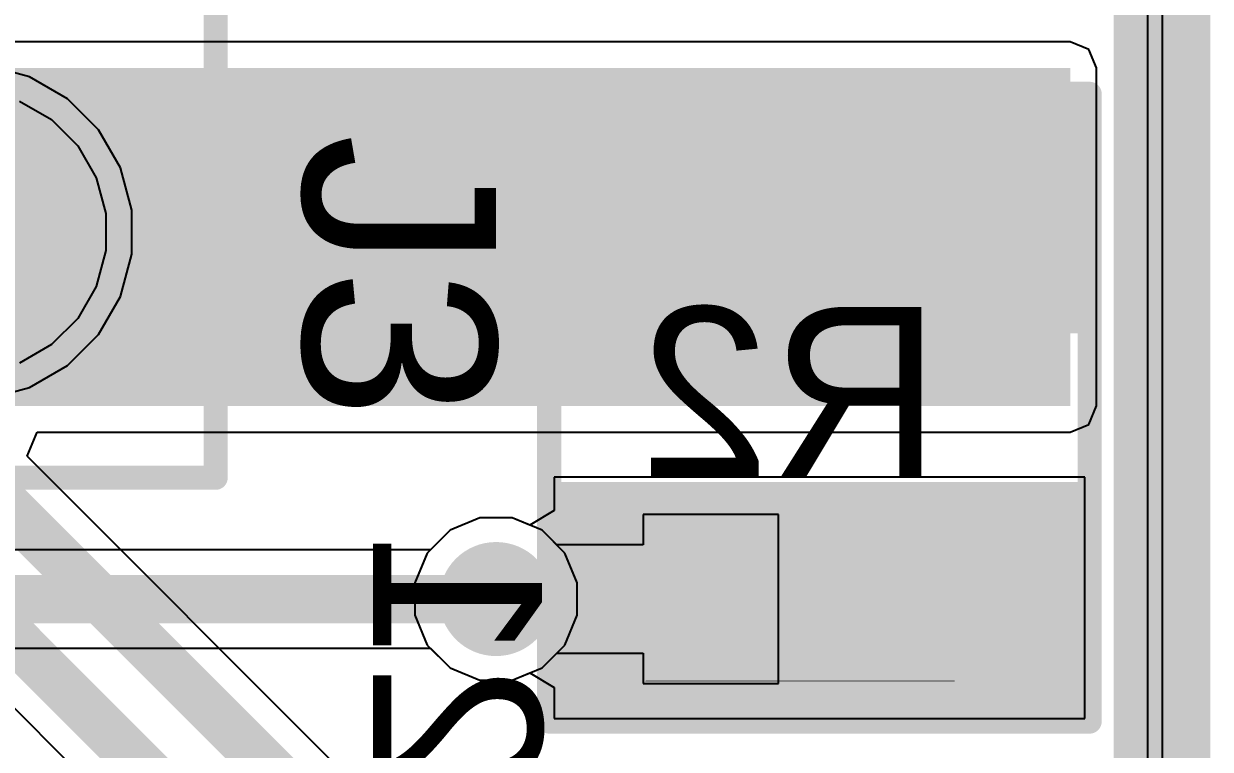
# Model space of a CAD drawing. Header units: inches. Extents: x -4.4 to 45.3, y -0.3 to 53.7.
# Drawn here: x 39.02 to 45.26, y 42.77 to 46.59 of the extents above; entities that cross this region are included whole.
import ezdxf

# ---------------------------------------------------------------- set-up
doc = ezdxf.new("R2010")
doc.units = ezdxf.units.IN
for name, color, linetype in [('Board Outline', 76, 'Continuous'), ('Bottom Layer', 5, 'Continuous'), ('Bottom Overlay', 54, 'Continuous'), ('Bottom Paste', 16, 'Continuous'), ('Bottom Solder', 6, 'Continuous'), ('Multi-Layer', 9, 'Continuous'), ('Pad Holes', 156, 'Continuous'), ('Signal_1', 16, 'Continuous'), ('Signal_2', 76, 'Continuous'), ('Top Layer', 1, 'Continuous'), ('Top Overlay', 2, 'Continuous'), ('Top Paste', 8, 'Continuous'), ('Top Solder', 216, 'Continuous'), ('Via Holes', 16, 'Continuous')]:
    doc.layers.add(name, color=color, linetype=linetype)
doc.styles.add('Arial', font='', dxfattribs={"height": 0.2})
doc.styles.get('Arial').set_extended_font_data('Arial')

# ---------------------------------------------------------------- blocks, each defined once
blk = doc.blocks.new('R___0402_B_67')
at = {"layer": 'Bottom Layer'}
for points in [[(-0.2413, 0.3175), (-0.2413, -0.3175), (-0.6985, -0.3175), (-0.6985, 0.3175)], [(0.6985, 0.3175), (0.6985, -0.3175), (0.2413, -0.3175), (0.2413, 0.3175)]]:
    blk.add_hatch(color=5, dxfattribs=at).paths.add_polyline_path(points)
at = {"layer": 'Bottom Paste'}
for points in [[(-0.2413, 0.3175), (-0.2413, -0.3175), (-0.6985, -0.3175), (-0.6985, 0.3175)], [(0.6985, 0.3175), (0.6985, -0.3175), (0.2413, -0.3175), (0.2413, 0.3175)]]:
    blk.add_hatch(color=16, dxfattribs=at).paths.add_polyline_path(points)
at = {"layer": 'Bottom Solder'}
for points in [[(-0.1863, 0.3725), (-0.1863, -0.3725), (-0.7535, -0.3725), (-0.7535, 0.3725)], [(0.7535, 0.3725), (0.7535, -0.3725), (0.1863, -0.3725), (0.1863, 0.3725)]]:
    blk.add_hatch(color=6, dxfattribs=at).paths.add_polyline_path(points)
at = {"layer": 'Bottom Overlay'}
for points in [[(-0.7874, 0.4064, 0.127, 0.127, 0), (-0.7874, -0.4064, 0.127, 0.127, 0)], [(0.7874, 0.4064, 0.127, 0.127, 0), (-0.7874, 0.4064, 0.127, 0.127, 0)], [(0.7874, 0.4064, 0.127, 0.127, 0), (0.7874, -0.4064, 0.127, 0.127, 0)], [(0.8128, 0.4318, 0.00323, 0.00323, 0), (-0.8128, 0.4318, 0.00323, 0.00323, 0)], [(0.7874, -0.4064, 0.127, 0.127, 0), (-0.7874, -0.4064, 0.127, 0.127, 0)]]:
    blk.add_lwpolyline(points, format="xyseb", dxfattribs=at)
for points in [[(-0.8191, 0.4064, 0.0635, 0.0635, 1), (-0.7556, 0.4064, 0.0635, 0.0635, 1)], [(-0.8191, 0.4064, 0.0635, 0.0635, 1), (-0.7556, 0.4064, 0.0635, 0.0635, 1)], [(0.7556, 0.4064, 0.0635, 0.0635, 1), (0.8191, 0.4064, 0.0635, 0.0635, 1)], [(0.7556, 0.4064, 0.0635, 0.0635, 1), (0.8191, 0.4064, 0.0635, 0.0635, 1)], [(-0.8136, 0.4318, 0.00161, 0.00161, 1), (-0.812, 0.4318, 0.00161, 0.00161, 1)], [(0.812, 0.4318, 0.00161, 0.00161, 1), (0.8136, 0.4318, 0.00161, 0.00161, 1)], [(-0.8191, -0.4064, 0.0635, 0.0635, 1), (-0.7556, -0.4064, 0.0635, 0.0635, 1)], [(-0.8191, -0.4064, 0.0635, 0.0635, 1), (-0.7556, -0.4064, 0.0635, 0.0635, 1)], [(0.7556, -0.4064, 0.0635, 0.0635, 1), (0.8191, -0.4064, 0.0635, 0.0635, 1)], [(0.7556, -0.4064, 0.0635, 0.0635, 1), (0.8191, -0.4064, 0.0635, 0.0635, 1)]]:
    blk.add_lwpolyline(points, format="xyseb", close=True, dxfattribs=at)
blk = doc.blocks.new('M_S______P___71')
at = {"layer": 'Top Layer'}
for points in [[(-1.508, 1.27), (-0.492, 1.27), (-0.492, -1.27), (-1.508, -1.27)], [(0.492, 1.27), (1.508, 1.27), (1.508, -1.27), (0.492, -1.27)]]:
    blk.add_hatch(color=1, dxfattribs=at).paths.add_polyline_path(points)
at = {"layer": 'Top Paste'}
for points in [[(-1.508, 1.27), (-0.492, 1.27), (-0.492, -1.27), (-1.508, -1.27)], [(0.492, 1.27), (1.508, 1.27), (1.508, -1.27), (0.492, -1.27)]]:
    blk.add_hatch(color=8, dxfattribs=at).paths.add_polyline_path(points)
at = {"layer": 'Top Solder'}
for points in [[(-1.6096, 1.3716), (-0.3904, 1.3716), (-0.3904, -1.3716), (-1.6096, -1.3716)], [(0.3904, 1.3716), (1.6096, 1.3716), (1.6096, -1.3716), (0.3904, -1.3716)]]:
    blk.add_hatch(color=216, dxfattribs=at).paths.add_polyline_path(points)
at = {"layer": 'Top Overlay'}
for points in [[(-1.651, -1.4224, 0.127, 0.127, 0), (-1.651, 1.4224, 0.127, 0.127, 0)], [(1.651, 1.4224, 0.127, 0.127, 0), (-1.651, 1.4224, 0.127, 0.127, 0)], [(1.651, -1.4224, 0.127, 0.127, 0), (1.651, 1.4224, 0.127, 0.127, 0)], [(1.651, -1.4224, 0.127, 0.127, 0), (-1.651, -1.4224, 0.127, 0.127, 0)]]:
    blk.add_lwpolyline(points, format="xyseb", dxfattribs=at)
for points in [[(-1.6827, 1.4224, 0.0635, 0.0635, 1), (-1.6193, 1.4224, 0.0635, 0.0635, 1)], [(-1.6827, 1.4224, 0.0635, 0.0635, 1), (-1.6193, 1.4224, 0.0635, 0.0635, 1)], [(1.6193, 1.4224, 0.0635, 0.0635, 1), (1.6827, 1.4224, 0.0635, 0.0635, 1)], [(1.6193, 1.4224, 0.0635, 0.0635, 1), (1.6827, 1.4224, 0.0635, 0.0635, 1)], [(-1.6827, -1.4224, 0.0635, 0.0635, 1), (-1.6193, -1.4224, 0.0635, 0.0635, 1)], [(-1.6827, -1.4224, 0.0635, 0.0635, 1), (-1.6193, -1.4224, 0.0635, 0.0635, 1)], [(1.6193, -1.4224, 0.0635, 0.0635, 1), (1.6827, -1.4224, 0.0635, 0.0635, 1)], [(1.6193, -1.4224, 0.0635, 0.0635, 1), (1.6827, -1.4224, 0.0635, 0.0635, 1)]]:
    blk.add_lwpolyline(points, format="xyseb", close=True, dxfattribs=at)
blk = doc.blocks.new('PH_01291_72')
at = {"layer": 'Bottom Layer'}
h = blk.add_hatch(color=5, dxfattribs=at)
edge = h.paths.add_edge_path()
edge.add_arc((-2.54, 1.27), 0.75, 0, 360)
at = {"layer": 'Bottom Solder'}
h = blk.add_hatch(color=6, dxfattribs=at)
edge = h.paths.add_edge_path()
edge.add_arc((-2.54, 1.27), 0.8516, 0, 360)
at = {"layer": 'Multi-Layer'}
h = blk.add_hatch(color=9, dxfattribs=at)
edge = h.paths.add_edge_path()
edge.add_arc((-2.54, 1.27), 0.75, 0, 360)
at = {"layer": 'Pad Holes'}
h = blk.add_hatch(color=7, dxfattribs=at)
edge = h.paths.add_edge_path()
edge.add_arc((-2.54, 1.27), 0.51, 0, 360)
at = {"layer": 'Signal_1'}
h = blk.add_hatch(color=16, dxfattribs=at)
edge = h.paths.add_edge_path()
edge.add_arc((-2.54, 1.27), 0.75, 0, 360)
at = {"layer": 'Signal_2'}
h = blk.add_hatch(color=76, dxfattribs=at)
edge = h.paths.add_edge_path()
edge.add_arc((-2.54, 1.27), 0.75, 0, 360)
at = {"layer": 'Top Layer'}
h = blk.add_hatch(color=1, dxfattribs=at)
edge = h.paths.add_edge_path()
edge.add_arc((-2.54, 1.27), 0.75, 0, 360)
at = {"layer": 'Top Solder'}
h = blk.add_hatch(color=216, dxfattribs=at)
edge = h.paths.add_edge_path()
edge.add_arc((-2.54, 1.27), 0.8516, 0, 360)
at = {"layer": 'Top Overlay'}
for points in [[(3.9085, 2.5623, 0.127, 0.127, 0), (-3.8577, 2.5623, 0.127, 0.127, 0)], [(-3.8577, 2.5431, 0.127, 0.127, 0), (-3.8577, -2.6639, 0.127, 0.127, 0)]]:
    blk.add_lwpolyline(points, format="xyseb", dxfattribs=at)
for points in [[(-3.8895, 2.5623, 0.0635, 0.0635, 1), (-3.826, 2.5623, 0.0635, 0.0635, 1)], [(-3.8895, 2.5431, 0.0635, 0.0635, 1), (-3.826, 2.5431, 0.0635, 0.0635, 1)]]:
    blk.add_lwpolyline(points, format="xyseb", close=True, dxfattribs=at)

msp = doc.modelspace()

# ---------------------------------------------------------------- hatches: boundary and pattern name
at = {"layer": 'Bottom Layer'}
h = msp.add_hatch(color=5, dxfattribs=at)
edge = h.paths.add_edge_path()
edge.add_arc((41.5036, 43.561), 0.3, 0, 360)
at = {"layer": 'Signal_1'}
h = msp.add_hatch(color=16, dxfattribs=at)
edge = h.paths.add_edge_path()
edge.add_arc((41.5036, 43.561), 0.3, 0, 360)
at = {"layer": 'Signal_2'}
h = msp.add_hatch(color=76, dxfattribs=at)
edge = h.paths.add_edge_path()
edge.add_arc((41.5036, 43.561), 0.3, 0, 360)
at = {"layer": 'Top Layer'}
msp.add_hatch(color=1, dxfattribs=at).paths.add_polyline_path([(37.846, 44.577), (44.5262, 44.577), (44.5262, 46.355), (37.846, 46.355)])
h = msp.add_hatch(color=1, dxfattribs=at)
edge = h.paths.add_edge_path()
edge.add_arc((41.5036, 43.561), 0.3, 0, 360)
at = {"layer": 'Via Holes'}
h = msp.add_hatch(color=7, dxfattribs=at)
edge = h.paths.add_edge_path()
edge.add_arc((41.5036, 43.561), 0.15, 0, 360)

# ---------------------------------------------------------------- linework, layer by layer
at = {"layer": 'Board Outline'}
msp.add_lwpolyline([(45.0088, 49.9364, 0.508, 0.508, 0), (45.0088, 0, 0.508, 0.508, 0)], format="xyseb", dxfattribs=at)
at = {"layer": 'Bottom Layer'}
for p, q in [((45.0088, 49.9305), (45.0088, 42.2329)), ((39.0481, 46.3086), (38.8251, 46.3684)), ((39.2481, 46.1932), (39.0481, 46.3086)), ((39.4114, 46.0299), (39.2481, 46.1932)), ((39.5268, 45.8299), (39.4114, 46.0299)), ((39.5866, 45.6069), (39.5268, 45.8299)), ((39.5866, 45.3759), (39.5866, 45.6069)), ((39.5268, 45.1529), (39.5866, 45.3759)), ((39.4114, 44.9529), (39.5268, 45.1529)), ((39.2481, 44.7896), (39.4114, 44.9529)), ((39.0481, 44.6742), (39.2481, 44.7896)), ((38.8251, 44.6144), (39.0481, 44.6742)), ((41.4187, 43.988), (41.2617, 43.923)), ((41.5886, 43.988), (41.4187, 43.988)), ((41.7455, 43.923), (41.5886, 43.988)), ((42.9895, 44.0055), (42.2783, 44.0055)), ((42.2783, 44.0055), (42.2783, 43.8459)), ((42.9895, 43.1165), (42.9895, 44.0055)), ((41.2617, 43.923), (41.1587, 43.82)), ((41.8226, 43.8459), (41.7455, 43.923)), ((42.2783, 43.8459), (41.8226, 43.8459)), ((41.1587, 43.82), (37.8206, 43.82)), ((37.9279, 43.302), (41.1587, 43.302)), ((41.1587, 43.302), (41.2617, 43.199)), ((41.7455, 43.199), (41.8226, 43.2761)), ((41.8226, 43.2761), (42.2783, 43.2761)), ((42.2783, 43.2761), (42.2783, 43.1165)), ((41.2617, 43.199), (41.4187, 43.134)), ((41.5886, 43.134), (41.7455, 43.199)), ((41.4187, 43.134), (41.5886, 43.134)), ((42.2783, 43.1165), (42.9895, 43.1165))]:
    msp.add_line(p, q, dxfattribs=at)
for points in [[(37.8206, 43.561, 0.254, 0.254, 0), (41.5036, 43.561, 0.254, 0.254, 0)], [(41.5036, 43.561, 0.3048, 0.3048, 0), (42.6339, 43.561, 0.3048, 0.3048, 0)]]:
    msp.add_lwpolyline(points, format="xyseb", dxfattribs=at)
for points in [[(41.4274, 43.561, 0.1524, 0.1524, 1), (41.5798, 43.561, 0.1524, 0.1524, 1)], [(41.4401, 43.561, 0.127, 0.127, 1), (41.5671, 43.561, 0.127, 0.127, 1)], [(42.5577, 43.561, 0.1524, 0.1524, 1), (42.7101, 43.561, 0.1524, 0.1524, 1)]]:
    msp.add_lwpolyline(points, format="xyseb", close=True, dxfattribs=at)
at = {"layer": 'Signal_1'}
for p, q in [((44.9326, 46.9392), (44.9326, 42.3633)), ((39.0481, 46.3086), (38.8251, 46.3684)), ((39.2481, 46.1932), (39.0481, 46.3086)), ((38.9951, 46.1805), (39.1637, 46.0832)), ((39.4114, 46.0299), (39.2481, 46.1932)), ((39.1637, 46.0832), (39.3014, 45.9455)), ((39.5268, 45.8299), (39.4114, 46.0299)), ((39.3014, 45.9455), (39.3988, 45.7769)), ((39.5866, 45.6069), (39.5268, 45.8299)), ((39.3988, 45.7769), (39.4491, 45.5888)), ((39.5866, 45.3759), (39.5866, 45.6069)), ((39.4491, 45.5888), (39.4491, 45.394)), ((39.4491, 45.394), (39.3988, 45.2059)), ((39.5268, 45.1529), (39.5866, 45.3759)), ((39.3988, 45.2059), (39.3014, 45.0373)), ((39.4114, 44.9529), (39.5268, 45.1529)), ((39.3014, 45.0373), (39.1637, 44.8996)), ((39.2481, 44.7896), (39.4114, 44.9529)), ((39.1637, 44.8996), (38.9951, 44.8023)), ((39.0481, 44.6742), (39.2481, 44.7896)), ((38.8251, 44.6144), (39.0481, 44.6742)), ((41.4187, 43.988), (41.2617, 43.923)), ((41.5886, 43.988), (41.4187, 43.988)), ((41.7455, 43.923), (41.5886, 43.988)), ((41.2617, 43.923), (41.1416, 43.8029)), ((41.8656, 43.8029), (41.7455, 43.923)), ((41.1416, 43.8029), (41.0766, 43.6459)), ((41.9306, 43.6459), (41.8656, 43.8029)), ((41.0766, 43.6459), (41.0766, 43.4761)), ((41.9306, 43.4761), (41.9306, 43.6459)), ((41.0766, 43.4761), (41.1416, 43.3191)), ((41.8656, 43.3191), (41.9306, 43.4761)), ((41.1416, 43.3191), (41.2617, 43.199)), ((41.7455, 43.199), (41.8656, 43.3191)), ((41.2617, 43.199), (41.4187, 43.134)), ((41.5886, 43.134), (41.7455, 43.199)), ((41.4187, 43.134), (41.5886, 43.134))]:
    msp.add_line(p, q, dxfattribs=at)
at = {"layer": 'Signal_2'}
for p, q in [((45.0088, 49.9305), (45.0088, 42.2329)), ((41.4187, 43.988), (41.2617, 43.923)), ((41.5886, 43.988), (41.4187, 43.988)), ((41.7455, 43.923), (41.5886, 43.988)), ((41.2617, 43.923), (41.1416, 43.8029)), ((41.8656, 43.8029), (41.7455, 43.923)), ((41.1416, 43.8029), (41.0766, 43.6459)), ((41.9306, 43.6459), (41.8656, 43.8029)), ((41.0766, 43.6459), (41.0766, 43.4761)), ((41.9306, 43.4761), (41.9306, 43.6459)), ((41.0766, 43.4761), (41.1416, 43.3191)), ((41.8656, 43.3191), (41.9306, 43.4761)), ((41.1416, 43.3191), (41.2617, 43.199)), ((41.7455, 43.199), (41.8656, 43.3191)), ((41.2617, 43.199), (41.4187, 43.134)), ((41.5886, 43.134), (41.7455, 43.199)), ((41.4187, 43.134), (41.5886, 43.134))]:
    msp.add_line(p, q, dxfattribs=at)
at = {"layer": 'Top Layer'}
for p, q in [((45.0088, 49.9305), (45.0088, 42.2329)), ((44.5262, 46.4925), (37.846, 46.4925)), ((44.6234, 46.4522), (44.5262, 46.4925)), ((44.6637, 46.355), (44.6234, 46.4522)), ((44.6637, 44.577), (44.6637, 46.355)), ((44.6234, 44.4798), (44.6637, 44.577)), ((44.5262, 44.4395), (44.6234, 44.4798)), ((39.0355, 44.3125), (39.0881, 44.4395)), ((39.0881, 44.4395), (44.5262, 44.4395)), ((41.0735, 42.2746), (39.0355, 44.3125)), ((44.6024, 44.2026), (41.8084, 44.2026)), ((41.8084, 44.2026), (41.8084, 44.026)), ((44.6024, 42.9326), (44.6024, 44.2026)), ((41.4187, 43.988), (41.2617, 43.923)), ((41.5886, 43.988), (41.4187, 43.988)), ((41.6814, 43.9495), (41.5886, 43.988)), ((41.8084, 44.026), (41.6814, 43.9495)), ((41.2617, 43.923), (41.1416, 43.8029)), ((41.1416, 43.8029), (41.0766, 43.6459)), ((41.0766, 43.6459), (41.0766, 43.4761)), ((38.3991, 43.556), (41.5705, 40.3847)), ((41.0766, 43.4761), (41.1416, 43.3191)), ((41.1416, 43.3191), (41.2617, 43.199)), ((41.2617, 43.199), (41.4187, 43.134)), ((41.5886, 43.134), (41.6814, 43.1725)), ((41.6814, 43.1725), (41.8084, 43.096)), ((41.4187, 43.134), (41.5886, 43.134)), ((41.8084, 43.096), (41.8084, 42.9326)), ((41.8084, 42.9326), (44.6024, 42.9326))]:
    msp.add_line(p, q, dxfattribs=at)
for points in [[(42.2148, 45.3898, 0.635, 0.635, 0), (42.4434, 45.6184, 0.635, 0.635, 0)], [(42.4434, 45.6184, 0.635, 0.635, 0), (43.2054, 45.6184, 0.635, 0.635, 0)], [(38.7858, 44.196, 0.254, 0.254, 0), (40.9662, 42.0156, 0.254, 0.254, 0)], [(38.5064, 43.815, 0.254, 0.254, 0), (41.7536, 40.5678, 0.254, 0.254, 0)], [(41.5036, 43.561, 0.3048, 0.3048, 0), (43.1988, 43.561, 0.3048, 0.3048, 0)]]:
    msp.add_lwpolyline(points, format="xyseb", dxfattribs=at)
for points in [[(42.2847, 45.6184, 0.3175, 0.3175, 1), (42.6022, 45.6184, 0.3175, 0.3175, 1)], [(42.2847, 45.6184, 0.3175, 0.3175, 1), (42.6022, 45.6184, 0.3175, 0.3175, 1)], [(43.0467, 45.6184, 0.3175, 0.3175, 1), (43.3642, 45.6184, 0.3175, 0.3175, 1)], [(42.0561, 45.3898, 0.3175, 0.3175, 1), (42.3736, 45.3898, 0.3175, 0.3175, 1)], [(41.4274, 43.561, 0.1524, 0.1524, 1), (41.5798, 43.561, 0.1524, 0.1524, 1)], [(43.1226, 43.561, 0.1524, 0.1524, 1), (43.275, 43.561, 0.1524, 0.1524, 1)]]:
    msp.add_lwpolyline(points, format="xyseb", close=True, dxfattribs=at)

# ---------------------------------------------------------------- block references
for name, p, rotation in [('PH_01291_72', (36.1696, 46.7614), 180), ('M_S______P___71', (43.2054, 44.5676), 270), ('R___0402_B_67', (43.1038, 43.561), 180)]:
    msp.add_blockref(name, p, dxfattribs=dict(rotation=rotation))

# ---------------------------------------------------------------- texts
at = {"layer": 'Bottom Overlay', "style": 'Arial', "text_generation_flag": 2}
msp.add_text('R2', height=0.889, dxfattribs=at).set_placement((43.8444, 44.2088))
msp.add_text('R21', height=0.889, rotation=270, dxfattribs=at).set_placement((40.856, 41.6352))
at = {"layer": 'Top Overlay', "style": 'Arial'}
msp.add_text('J3', height=1.016, rotation=270, dxfattribs=at).set_placement((40.4878, 46.0076))

doc.saveas('drawing.dxf')
